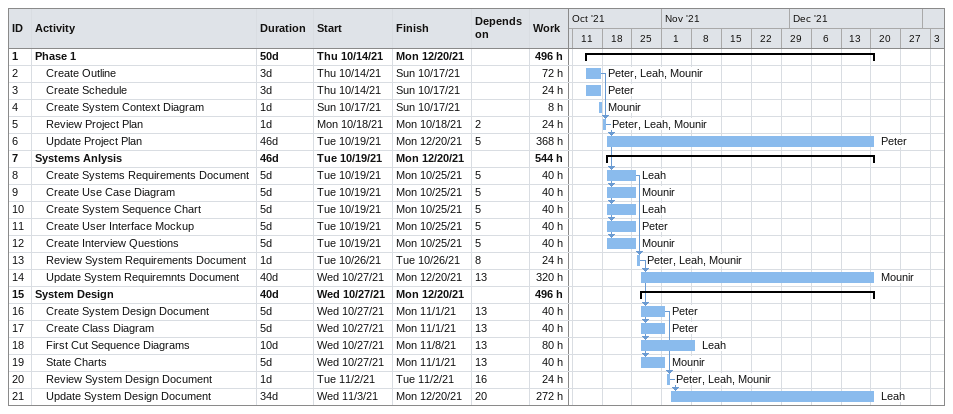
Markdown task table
| ID | Level | Task | Duration | Start | Finish | Predecessors | Resources | Work (h) |
|---|---|---|---|---|---|---|---|---|
| 1 | 1 | **Phase 1** | 50d | 2021-10-14 | 2021-12-20 |  |  | 496 |
| 2 | 2 | Create Outline | 3d | 2021-10-14 | 2021-10-17 |  | Peter, Leah, Mounir | 72 |
| 3 | 2 | Create Schedule | 3d | 2021-10-14 | 2021-10-17 |  | Peter | 24 |
| 4 | 2 | Create System Context Diagram | 1d | 2021-10-17 | 2021-10-17 |  | Mounir | 8 |
| 5 | 2 | Review Project Plan | 1d | 2021-10-18 | 2021-10-18 | 2 | Peter, Leah, Mounir | 24 |
| 6 | 2 | Update Project Plan | 46d | 2021-10-19 | 2021-12-20 | 5 | Peter | 368 |
| 7 | 1 | **Systems Anlysis** | 46d | 2021-10-19 | 2021-12-20 |  |  | 544 |
| 8 | 2 | Create Systems Requirements Document | 5d | 2021-10-19 | 2021-10-25 | 5 | Leah | 40 |
| 9 | 2 | Create Use Case Diagram | 5d | 2021-10-19 | 2021-10-25 | 5 | Mounir | 40 |
| 10 | 2 | Create System Sequence Chart | 5d | 2021-10-19 | 2021-10-25 | 5 | Leah | 40 |
| 11 | 2 | Create User Interface Mockup | 5d | 2021-10-19 | 2021-10-25 | 5 | Peter | 40 |
| 12 | 2 | Create Interview Questions | 5d | 2021-10-19 | 2021-10-25 | 5 | Mounir | 40 |
| 13 | 2 | Review System Requirements Document | 1d | 2021-10-26 | 2021-10-26 | 8 | Peter, Leah, Mounir | 24 |
| 14 | 2 | Update System Requiremnts Document | 40d | 2021-10-27 | 2021-12-20 | 13 | Mounir | 320 |
| 15 | 1 | **System Design** | 40d | 2021-10-27 | 2021-12-20 |  |  | 496 |
| 16 | 2 | Create System Design Document | 5d | 2021-10-27 | 2021-11-01 | 13 | Peter | 40 |
| 17 | 2 | Create Class Diagram | 5d | 2021-10-27 | 2021-11-01 | 13 | Peter | 40 |
| 18 | 2 | First Cut Sequence Diagrams | 10d | 2021-10-27 | 2021-11-08 | 13 | Leah | 80 |
| 19 | 2 | State Charts | 5d | 2021-10-27 | 2021-11-01 | 13 | Mounir | 40 |
| 20 | 2 | Review System Design Document | 1d | 2021-11-02 | 2021-11-02 | 16 | Peter, Leah, Mounir | 24 |
| 21 | 2 | Update System Design Document | 34d | 2021-11-03 | 2021-12-20 | 20 | Leah | 272 |
